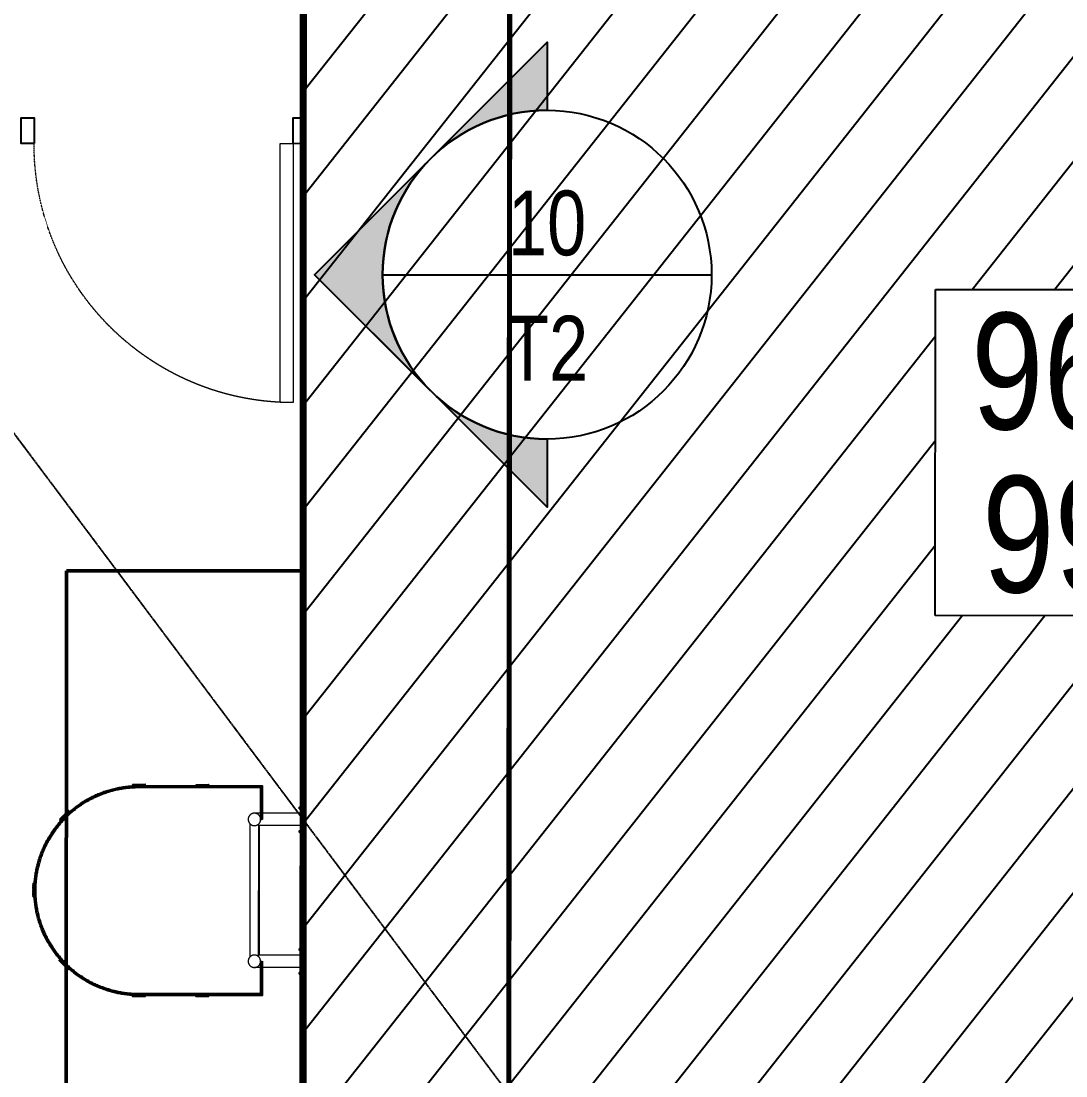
# Model space of a CAD drawing. Header units: centimetres. Extents: x -6122352 to 4157695, y -1694241 to 1947892.
# Drawn here: x 203558 to 207591, y -164985 to -160911 of the extents above; entities that cross this region are included whole.
import ezdxf
from ezdxf.enums import TextEntityAlignment as Align
from ezdxf.xclip import XClip

# ---------------------------------------------------------------- set-up
doc = ezdxf.new("R2010")
doc.units = ezdxf.units.CM
doc.header["$MEASUREMENT"] = 0
doc.header["$XCLIPFRAME"] = 2
for name, pattern in [('2. HG-ST XR COL 3A (5V 7V 9V 11V - GF (4M & 5D-E)$0$HIDDEN', [0.375, 0.25, -0.125]), ('23585-XR-AR-END-GROUND FLOOR$0$XR-END-GROUND FLOOR PLAN$0$HIDDEN2', [0.1875, 0.125, -0.0625]), ('AXIS2', [28.575, 19.05, -3.175, 3.175, -3.175]), ('DASHED2', [0.375, 0.25, -0.125]), ('HIDDEN', [0.375, 0.25, -0.125]), ('XR-AR-END-SETTING OUT PLAN$0$23261-XR-AR-SI-GF$0$HIDDEN', [0.375, 0.25, -0.125]), ('XR-AR-END-SETTING OUT PLAN$0$23585-XR-AR-END-GROUND FLOOR$0$23261-XR-AR-SI-GF$0$HIDDEN', [0.375, 0.25, -0.125]), ('XR-AR-END-SETTING OUT PLAN$0$23585-XR-AR-END-GROUND FLOOR$0$945-4P-1-101-GROUND FLOOR PLAN$0$XR-MIDDLE-GROUND FLOOR PLAN$0$HIDDEN2', [0.1875, 0.125, -0.0625]), ('XR-AR-END-SETTING OUT PLAN$0$23585-XR-AR-END-GROUND FLOOR$0$XR-END-GROUND FLOOR PLAN$0$HIDDEN2', [0.1875, 0.125, -0.0625]), ('XR-AR-END-SETTING OUT PLAN$0$23585-XR-AR-END-GROUND FLOOR$0$XR-END-GROUND FLOOR PLAN$0$xf_6a1$0$DASHED', [0.75, 0.5, -0.25]), ('XR-Master Plan MONTE CARLO$0$XREF-ROADS LAYOUT PLAN$0$PROPOSED INTERNAL ROAD - Option 01$0$Future road$0$DASHED2', [0.375, 0.25, -0.125])]:
    doc.linetypes.add(name, pattern=pattern)
for name, color, linetype in [('00-MI-DIM', 7, 'Continuous'), ('00-XREF', 7, 'Continuous'), ('23585-XR-AR-BOUNDARY WALLS AND SETBACKS$0$setback', 7, 'XR-AR-END-SETTING OUT PLAN$0$23261-XR-AR-SI-GF$0$HIDDEN'), ('@MI-REF LAYER', 7, 'Continuous'), ('B_TH_6', 7, 'Continuous'), ('G-HATCH-COL-WALL', 7, 'Continuous'), ('XR-AR-END-SETTING OUT PLAN$0$23585-XR-AR-END-GROUND FLOOR$0$A-Flor-Strs', 1, 'Continuous')]:
    doc.layers.add(name, color=color, linetype=linetype)
doc.layers.add('08-Compound Wall-3', color=5, linetype='Continuous', lineweight=25, true_color=0x0000ff)
for name, color, linetype, lineweight in [('23585-XR-AR-END-GROUND FLOOR$0$A-LOVR-PLAN', 251, 'Continuous', 9), ('@ Foundations', 4, 'DASHED2', 50), ('A-ANNO-TEXT', 3, 'Continuous', 25), ('A-FLOR-XREF', 7, 'Continuous', 9), ('A-GRID2', 224, 'AXIS2', 0), ('HARDWARE', 1, 'Continuous', 15), ('XR-AR-END-SETTING OUT PLAN$0$23585-XR-AR-END-GROUND FLOOR$0$A-DOOR-FULL', 1, 'Continuous', 9), ('XR-AR-END-SETTING OUT PLAN$0$23585-XR-AR-END-GROUND FLOOR$0$A-EQUP-KITN-PLAN', 202, 'Continuous', 9), ('XR-AR-END-SETTING OUT PLAN$0$23585-XR-AR-END-GROUND FLOOR$0$A-FLOR-OVHD', 9, 'XR-AR-END-SETTING OUT PLAN$0$23585-XR-AR-END-GROUND FLOOR$0$23261-XR-AR-SI-GF$0$HIDDEN', 15), ('XR-AR-END-SETTING OUT PLAN$0$23585-XR-AR-END-GROUND FLOOR$0$A-GLAZ-SILL', 8, 'Continuous', 5), ('XR-AR-END-SETTING OUT PLAN$0$23585-XR-AR-END-GROUND FLOOR$0$A-GLAZ-WNDO', 232, 'Continuous', 9), ('XR-AR-END-SETTING OUT PLAN$0$23585-XR-AR-END-GROUND FLOOR$0$A-LOVR-PLAN', 111, 'Continuous', 9), ('XR-AR-END-SETTING OUT PLAN$0$23585-XR-AR-END-GROUND FLOOR$0$A-WALL', 7, 'Continuous', 30), ('XR-AR-END-SETTING OUT PLAN$0$23585-XR-AR-END-GROUND FLOOR$0$S-COLS', 51, 'Continuous', 40), ('XR-AR-END-SETTING OUT PLAN$0$23585-XR-AR-END-GROUND FLOOR$0$S-COLS-PATT', 8, 'Continuous', 5)]:
    doc.layers.add(name, color=color, linetype=linetype, lineweight=lineweight)
doc.styles.add('Arial Narrow', font='ARIALN.TTF', dxfattribs={"width": 0.95, "height": 500})
doc.styles.get("Standard").update_dxf_attribs({"font": 'arial.ttf'})
doc.styles.add('Xref group 33-41$0$Overall SOP Plan$0$LAC-609-NG10-1-XREF-GRID-125SC$0$GRID-DIM-NO', font='arial.ttf', dxfattribs={"width": 0.8})
doc.dimstyles.new('LEADER', dxfattribs={"dimtxt": 0.18, "dimasz": 0.25, "dimexe": 0.18, "dimexo": 0.0625, "dimgap": 0.09, "dimtad": 0, "dimtih": 1, "dimtoh": 1, "dimdec": 4, "dimzin": 0, "dimdsep": 46, "dimtxsty": 'Standard', "dimblk": 'DOT', "dimcen": 0.09, "dimadec": 0, "dimazin": 0, "dimtfac": 1, "dimtdec": 4, "dimtofl": 0, "dimtmove": 0, "dimatfit": 3, "dimldrblk": 'DOT', "dimfxl": 1, "dimtolj": 1, "dimtzin": 0, "dimarcsym": 0})

# ---------------------------------------------------------------- blocks, each defined once
blk = doc.blocks.new('23585-XR-AR-BOUNDARY WALLS AND SETBACKS')
at = {"layer": '23585-XR-AR-BOUNDARY WALLS AND SETBACKS$0$setback', "ltscale": 40, "const_width": 0.05}
blk.add_lwpolyline([(496642.234, 2768944.9113), (496656.6113, 2768931.7377), (496660.7662, 2768936.2722), (496664.8196, 2768940.696), (496668.873, 2768945.1196), (496672.9264, 2768949.5434), (496676.9798, 2768953.9672), (496681.0332, 2768958.391), (496685.0866, 2768962.8148), (496689.24, 2768967.3477), (496674.8624, 2768980.5207), (496670.7094, 2768975.9883), (496666.6558, 2768971.5645), (496662.6024, 2768967.1408), (496658.549, 2768962.717), (496654.4956, 2768958.2932), (496650.4422, 2768953.8695), (496646.3888, 2768949.4458), (496642.234, 2768944.9113)], dxfattribs=at)
blk = doc.blocks.new('A$C9d9485f6')
at = {"layer": 'A-ANNO-TEXT', "rotation": 312.4881850805905}
blk.add_blockref('23585-XR-AR-BOUNDARY WALLS AND SETBACKS', (-2377088.5348, -1504219.2521), dxfattribs=at)
blk = doc.blocks.new('XR-AR-END-SETTING OUT PLAN$0$23585-XR-AR-END-GROUND FLOOR$0$XR-END-GROUND FLOOR PLAN$0$A$C69996ABC')
at = {"layer": 'XR-AR-END-SETTING OUT PLAN$0$23585-XR-AR-END-GROUND FLOOR$0$A-GLAZ-SILL'}
blk.add_line((0.25, 1), (0.25, 0.1), dxfattribs=at)
at = {"layer": 'XR-AR-END-SETTING OUT PLAN$0$23585-XR-AR-END-GROUND FLOOR$0$A-GLAZ-WNDO'}
for p, q in [((0, 1), (0, 0.95)), ((0.25, 1), (0, 1)), ((0.15, 0.95), (0.15, 1)), ((0.15, 1), (0.15, 0.1)), ((0, 0.95), (0.15, 0.95)), ((0, 0.95), (0, 0.15)), ((0.15, 0.15), (0, 0.15)), ((0, 0.1), (0, 0.15)), ((0.15, 0.1), (0.15, 0.15)), ((0.25, 0.1), (0, 0.1))]:
    blk.add_line(p, q, dxfattribs=at)
blk.add_lwpolyline([(0, 0.95), (0, 0.15), (0.05, 0.15), (0.05, 0.95)], close=True, dxfattribs=at)
blk.add_lwpolyline([(0.05, 0.1), (0, 0.1)], dxfattribs=at)
blk = doc.blocks.new('*U35')
for points in [[(91, 0), (41, 0), (41, 1021), (91, 1021)], [(0, 0), (38, 0), (38, -50), (50, -50), (50, -250), (0, -250)], [(1100, 0), (1062, 0), (1062, -50), (1050, -50), (1050, -250), (1100, -250)]]:
    blk.add_lwpolyline(points, close=True)
at = {"color": 8, "linetype": 'XR-AR-END-SETTING OUT PLAN$0$23585-XR-AR-END-GROUND FLOOR$0$XR-END-GROUND FLOOR PLAN$0$HIDDEN2'}
blk.add_arc((41, 0), 1021, 0, 90, dxfattribs=at)
at = {"layer": 'XR-AR-END-SETTING OUT PLAN$0$23585-XR-AR-END-GROUND FLOOR$0$A-GLAZ-SILL', "linetype": 'XR-AR-END-SETTING OUT PLAN$0$23585-XR-AR-END-GROUND FLOOR$0$945-4P-1-101-GROUND FLOOR PLAN$0$XR-MIDDLE-GROUND FLOOR PLAN$0$HIDDEN2', "ltscale": 3}
blk.add_lwpolyline([(0, 0), (1100, 0), (1100, -250), (0, -250)], close=True, dxfattribs=at)
blk = doc.blocks.new('XR-AR-END-SETTING OUT PLAN$0$23585-XR-AR-END-GROUND FLOOR$0$XR-END-GROUND FLOOR PLAN$0$A$C45491A9B')
blk.add_lwpolyline([(-50, 0), (0, 0), (0, 1000), (-50, 1000)], close=True)
at = {"color": 8, "linetype": 'XR-AR-END-SETTING OUT PLAN$0$23585-XR-AR-END-GROUND FLOOR$0$XR-END-GROUND FLOOR PLAN$0$HIDDEN2'}
blk.add_arc((0, 0), 1000, 90, 180, dxfattribs=at)
blk = doc.blocks.new('XR-AR-END-SETTING OUT PLAN$0$23585-XR-AR-END-GROUND FLOOR$0$A$C75a8815d')
at = {"layer": 'XR-AR-END-SETTING OUT PLAN$0$23585-XR-AR-END-GROUND FLOOR$0$S-COLS', "color": 252, "lineweight": 30}
blk.add_lwpolyline([(0, 8600), (0, 7600), (250, 7600), (250, 8600)], close=True, dxfattribs=at)
blk = doc.blocks.new('23585-XR-AR-END-GROUND FLOOR$0$XR-END-GROUND FLOOR PLAN$0$A$C45491A9B')
blk.add_lwpolyline([(-50, 0), (0, 0), (0, 1000), (-50, 1000)], close=True)
at = {"color": 8, "linetype": '23585-XR-AR-END-GROUND FLOOR$0$XR-END-GROUND FLOOR PLAN$0$HIDDEN2'}
blk.add_arc((0, 0), 1000, 90, 180, dxfattribs=at)
blk = doc.blocks.new('XR-AR-END-SETTING OUT PLAN')
at = {"layer": '08-Compound Wall-3'}
for points in [[(1950, 10600), (1900, 10600), (1900, 10500), (1950, 10500)], [(3000, 10600), (2950, 10600), (2950, 10500), (3000, 10500)]]:
    blk.add_lwpolyline(points, close=True, dxfattribs=at)
at = {"layer": 'XR-AR-END-SETTING OUT PLAN$0$23585-XR-AR-END-GROUND FLOOR$0$A-EQUP-KITN-PLAN', "color": 8}
for p, q in [((3650.1, 14100), (5250.1, 14100)), ((3650.1, 13850), (3650.1, 14100)), ((5250.1, 13850), (5250.1, 14100)), ((3650.1, 13750), (5250.1, 13750)), ((3850.1, 11100), (3850.1, 13150)), ((5650.1, 13150), (3850.1, 13150)), ((5650.1, 11100), (3850.1, 11100))]:
    blk.add_line(p, q, dxfattribs=at)
at = {"layer": 'XR-AR-END-SETTING OUT PLAN$0$23585-XR-AR-END-GROUND FLOOR$0$A-EQUP-KITN-PLAN', "color": 8, "linetype": 'XR-AR-END-SETTING OUT PLAN$0$23585-XR-AR-END-GROUND FLOOR$0$XR-END-GROUND FLOOR PLAN$0$xf_6a1$0$DASHED'}
for p, q in [((3650.1, 12900), (3650.1, 13850)), ((3250.1, 12900), (3650.1, 12900)), ((5650.1, 10900), (3850.1, 10900))]:
    blk.add_line(p, q, dxfattribs=at)
at = {"layer": 'XR-AR-END-SETTING OUT PLAN$0$23585-XR-AR-END-GROUND FLOOR$0$A-FLOR-OVHD', "color": 8, "ltscale": 5}
for p, q in [((5250.3, 13850), (3650.2, 13850)), ((5250.1, 13750), (3650.1, 13750)), ((5650.1, 12950), (5650.1, 11300)), ((5750.1, 12950), (5750.1, 11300)), ((3750.1, 11000), (3250.1, 10500)), ((3250.1, 11000), (3750.1, 10500))]:
    blk.add_line(p, q, dxfattribs=at)
at = {"layer": 'XR-AR-END-SETTING OUT PLAN$0$23585-XR-AR-END-GROUND FLOOR$0$A-FLOR-OVHD', "color": 8}
blk.add_line((3200.1, 10250), (3200.1, 9000), dxfattribs=at)
at = {"layer": 'XR-AR-END-SETTING OUT PLAN$0$23585-XR-AR-END-GROUND FLOOR$0$A-Flor-Strs', "color": 8}
for p, q in [((3000.1, 10250), (3000.1, 9000)), ((3300.1, 10250), (3300.1, 9000))]:
    blk.add_line(p, q, dxfattribs=at)
at = {"layer": 'XR-AR-END-SETTING OUT PLAN$0$23585-XR-AR-END-GROUND FLOOR$0$A-LOVR-PLAN', "color": 8}
for points in [[(1950.1, 10600), (1900.1, 10600), (1900.1, 10500), (1950.1, 10500)], [(3000.1, 10600), (2950.1, 10600), (2950.1, 10500), (3000.1, 10500)]]:
    blk.add_lwpolyline(points, close=True, dxfattribs=at)
blk.add_lwpolyline([(1900.1, 10600), (1900.1, 10500)], dxfattribs=at)
at = {"layer": 'XR-AR-END-SETTING OUT PLAN$0$23585-XR-AR-END-GROUND FLOOR$0$A-WALL', "color": 8}
for points in [[(3000.1, 12900), (3250.1, 12900), (3250.1, 13750), (3250.1, 14850), (3000.1, 14850)], [(3650.1, 13750), (3250.1, 13750), (3250.1, 13850), (3650.1, 13850)], [(5250.1, 13750), (5250.1, 13850), (5750.1, 13850), (5750.1, 12950), (5650.1, 12950), (5650.1, 13750)], [(5650.1, 10500), (5750.1, 10500), (5750.1, 11300), (5650.1, 11300)]]:
    blk.add_lwpolyline(points, close=True, dxfattribs=at)
for points in [[(3850.1, 10500), (5750.1, 10500), (5750.1, 10250), (4790.1, 10250), (4790.1, 10150), (4540.1, 10150), (4540.1, 10250), (3000.1, 10250), (3000.1, 12000), (3250.1, 12000), (3250.1, 11100), (3850.1, 11100), (3850.1, 10500)], [(3750.1, 10700), (3750.1, 11000), (3450.1, 11000), (3250.1, 11000), (3250.1, 10500), (3750.1, 10500), (3750.1, 10700)]]:
    blk.add_lwpolyline(points, dxfattribs=at)
at = {"color": 8, "xscale": 1000.000000000001, "yscale": 1000.000000000001, "zscale": 1000.000000000001}
blk.add_blockref('XR-AR-END-SETTING OUT PLAN$0$23585-XR-AR-END-GROUND FLOOR$0$XR-END-GROUND FLOOR PLAN$0$A$C69996ABC', (3000.1, 11900), dxfattribs=at)
at = {"layer": '23585-XR-AR-END-GROUND FLOOR$0$A-LOVR-PLAN'}
blk.add_blockref('23585-XR-AR-END-GROUND FLOOR$0$XR-END-GROUND FLOOR PLAN$0$A$C45491A9B', (2950, 10600), dxfattribs=at)
at = {"layer": 'XR-AR-END-SETTING OUT PLAN$0$23585-XR-AR-END-GROUND FLOOR$0$A-DOOR-FULL', "color": 8, "xscale": -1, "rotation": 270}
blk.add_blockref('*U35', (4790.1, 9050), dxfattribs=at)
at = {"layer": 'XR-AR-END-SETTING OUT PLAN$0$23585-XR-AR-END-GROUND FLOOR$0$A-LOVR-PLAN', "color": 8}
blk.add_blockref('XR-AR-END-SETTING OUT PLAN$0$23585-XR-AR-END-GROUND FLOOR$0$XR-END-GROUND FLOOR PLAN$0$A$C45491A9B', (2950.1, 10600), dxfattribs=at)
at = {"layer": 'XR-AR-END-SETTING OUT PLAN$0$23585-XR-AR-END-GROUND FLOOR$0$S-COLS-PATT', "color": 8}
blk.add_blockref('XR-AR-END-SETTING OUT PLAN$0$23585-XR-AR-END-GROUND FLOOR$0$A$C75a8815d', (3000.1, 5500), dxfattribs=at)
blk = doc.blocks.new('A$Cbc1183fc')
at = {"layer": 'HARDWARE', "linetype": 'XR-Master Plan MONTE CARLO$0$XREF-ROADS LAYOUT PLAN$0$PROPOSED INTERNAL ROAD - Option 01$0$Future road$0$DASHED2', "ltscale": 0.1}
blk.add_hatch(color=251, dxfattribs=at).paths.add_polyline_path([(2.9, 4.2), (1, 4.2), (1, 14.2), (2.9, 14.2)])
at = {"layer": 'A-GRID2', "color": 251, "linetype": 'XR-Master Plan MONTE CARLO$0$XREF-ROADS LAYOUT PLAN$0$PROPOSED INTERNAL ROAD - Option 01$0$Future road$0$DASHED2', "ltscale": 0.5}
blk.add_line((-47, 9.2), (106.9, 9.2), dxfattribs=at)
at = {"layer": 'HARDWARE', "color": 7, "ltscale": 0.1}
for p, q in [((-44.1, 12.8), (-44.7, 12.2)), ((-44.7, 6.2), (-44.7, 12.2)), ((-44.7, 6.2), (-44.1, 5.6)), ((-44.1, 12.8), (-44.1, 5.6)), ((-44.1, 12.8), (-41.8, 12.8)), ((-44.1, 5.6), (-41.8, 5.6)), ((-40.4, 14.2), (-41.8, 12.8)), ((-41.8, 5.7), (-41.8, 12.8)), ((-40.4, 4.2), (-41.8, 5.7)), ((-41.3, 13.3), (-39.1, 13.3)), ((-41.3, 5.2), (-39.1, 5.2)), ((-40.4, 4.2), (-40.4, 14.2)), ((-39.1, 14.2), (-40.4, 14.2)), ((-39.1, 4.2), (-40.4, 4.2)), ((-39.1, 17.3), (-38.4, 18.6)), ((-39.1, 17.3), (-39.1, 1.1)), ((-39.1, 1.1), (-38.4, -0.2)), ((-31.7, 18.6), (-38.4, 18.6)), ((-31.7, 13.9), (-38.4, 13.9)), ((-31.7, 4.5), (-38.4, 4.5)), ((-31, 17.3), (-31.7, 18.6)), ((-31, 1.1), (-31.7, -0.2)), ((-31, 19.8), (-31, -1.4)), ((-29, 19.8), (-31, 19.8)), ((-29, 19.8), (-29, -1.4)), ((-31.7, -0.2), (-38.4, -0.2)), ((-29, -1.4), (-31, -1.4))]:
    blk.add_line(p, q, dxfattribs=at)
at = {"layer": 'HARDWARE', "color": 251, "linetype": 'XR-Master Plan MONTE CARLO$0$XREF-ROADS LAYOUT PLAN$0$PROPOSED INTERNAL ROAD - Option 01$0$Future road$0$DASHED2', "ltscale": 0.1}
for p, q in [((72.8, 14.2), (-29, 14.2)), ((-29, 13.3), (1, 13.3)), ((-29, 5.2), (1, 5.2)), ((72.8, 4.2), (-29, 4.2)), ((1, 14.2), (1, 4.2)), ((72.8, 4.2), (72.8, 14.2)), ((77.9, 13), (73.1, 13)), ((77.9, 5.4), (73.1, 5.4)), ((87.3, 14.7), (77.9, 14.3)), ((77.9, 11.6), (77.9, 14.3)), ((77.9, 14.2), (77.9, 4.3)), ((79.6, 11.6), (77.9, 11.6)), ((79.6, 10.4), (77.9, 10.5)), ((90.4, 3.6), (77.9, 4.3)), ((89.9, 6), (87.2, 6.1)), ((87.4, 14.8), (87.5, 15.1)), ((89.4, 14.9), (87.5, 15.1)), ((91.3, 12.1), (87.5, 11.9)), ((87.6, 6.1), (88.6, 6.9)), ((88.5, 5.2), (87.6, 6.1)), ((91.5, 9.9), (87.7, 10.1)), ((88.5, 13.8), (88.4, 15.5)), ((88.6, 7.4), (88.5, 4.8)), ((89.5, 6), (88.5, 5.2)), ((88.6, 6.9), (89.5, 6)), ((92.4, 14.9), (89.5, 14.8)), ((92.5, 12.5), (91.3, 12.1)), ((93, 9.5), (91.5, 9.9)), ((92.4, 14.9), (92.5, 15.4)), ((92.6, 14.2), (92.4, 14.9)), ((92.6, 14.2), (92.5, 15.4)), ((93.4, 15), (92.5, 15.4)), ((93.6, 12.9), (92.5, 12.5)), ((92.8, 8.1), (92.6, 4.7)), ((94.4, 9), (93, 9.5)), ((95.5, 15.1), (93.4, 15)), ((93.5, 3.9), (94.4, 4.2)), ((94.8, 13.4), (93.6, 12.9)), ((95.4, 8), (94.4, 9)), ((94.4, 4.2), (95.1, 4.8)), ((99.5, 4.2), (94.5, 4.2)), ((95.6, 14.3), (94.8, 13.4)), ((95.1, 4.8), (95.6, 5.6)), ((95.7, 6.6), (95.4, 8)), ((95.6, 14.3), (95.5, 15.1)), ((99.5, 14.2), (95.6, 14.2)), ((95.6, 5.6), (95.7, 6.6)), ((95.8, 4.2), (95.8, 14.2)), ((99.5, 14.2), (99.5, 4.2)), ((99.5, 14.2), (101, 12.7)), ((101, 5.7), (99.5, 4.2)), ((101, 12.7), (101, 5.7))]:
    blk.add_line(p, q, dxfattribs=at)
at = {"layer": 'HARDWARE', "color": 7, "ltscale": 0.1}
for centre, radius, start, end in [((-35, 16.3), 4.15, 145.5615, 214.4385), ((-23.6, 9.2), 15.5, 162.383, 197.617), ((-35, 2.2), 4.15, 145.5615, 214.4385), ((-35.1, 16.3), 4.15, 325.5615, 34.4385), ((-46.5, 9.2), 15.5, 342.383, 17.617), ((-35.1, 2.2), 4.15, 325.5615, 34.4385)]:
    blk.add_arc(centre, radius, start, end, dxfattribs=at)
at = {"layer": 'HARDWARE', "color": 251, "linetype": 'XR-Master Plan MONTE CARLO$0$XREF-ROADS LAYOUT PLAN$0$PROPOSED INTERNAL ROAD - Option 01$0$Future road$0$DASHED2', "ltscale": 0.1}
for centre, radius, start, end in [((73.1, 13.4), 0.383, 180, 270), ((73.1, 5.1), 0.383, 90, 180), ((79.5, 11), 0.618, 278.5979, 81.4021), ((87.8, 11), 0.945, 107.8518, 263.8748), ((87.3, 14.8), 0.126, 272.6498, 352.6498), ((88.1, 21), 6.36, 263.7924, 281.5073), ((89.5, 14.9), 0.126, 205.9099, 272.6498), ((91.1, 16.1), 12.5, 267, 281.2993), ((103, 5.9), 10.5, 167.798, 186.202), ((89.6, 18.2), 5.03, 306.6493, 319.7369), ((91.5, 6.5), 2.05, 302.0331, 51.9669)]:
    blk.add_arc(centre, radius, start, end, dxfattribs=at)
blk = doc.blocks.new('A$Ce8294b64')
at = {"layer": 'G-HATCH-COL-WALL'}
h = blk.add_hatch(dxfattribs=at)
h.set_pattern_fill('ANSI31', color=1, angle=-180)
h.set_pattern_definition([(225, (514377.98569, 2792684.2586), (0.0883883476483, -0.0883883476483), [])])
h.paths.add_polyline_path([(182, 205.8), (182, 201.8), (132, 201.8), (132, 205.8)])
h = blk.add_hatch(dxfattribs=at)
h.set_pattern_fill('ANSI31', color=1, angle=-180)
h.set_pattern_definition([(225, (87727.86581, 154293.15586), (0.08838834765, -0.08838834765), [])])
h.paths.add_polyline_path([(426, 201.8), (426, 205.8), (376, 205.8), (376, 201.8)])
h = blk.add_hatch(dxfattribs=at)
h.set_pattern_fill('ANSI31', color=1, angle=-135)
h.set_pattern_definition([(270, (-1611104.54312, 2338274.30322), (0.125, -6e-16), [])])
h.paths.add_polyline_path([(-115.5, 102.3), (-112.7, 99.5), (-148.1, 64.2), (-150.9, 67)])
h = blk.add_hatch(dxfattribs=at)
h.set_pattern_fill('ANSI31', color=1, angle=-90)
h.set_pattern_definition([(315, (-2792731.5073, 514016.45575), (0.0883883476483, 0.0883883476483), [])])
h.paths.add_polyline_path([(-253, -179.5), (-249, -179.5), (-249, -229.5), (-253, -229.5)])
h = blk.add_hatch(dxfattribs=at)
h.set_pattern_fill('ANSI31', color=1, angle=-45)
h.set_pattern_definition([(360, (-2338322.85193, -1611465.07803), (8e-17, 0.125), [])])
h.paths.add_polyline_path([(-150.9, -476.1), (-148.1, -473.2), (-112.7, -508.6), (-115.5, -511.4)])
h = blk.add_hatch(dxfattribs=at)
h.set_pattern_fill('ANSI31', color=1)
h.set_pattern_definition([(45, (-514065.00446, -2793090.97261), (-0.0883883476483, 0.0883883476483), [])])
h.paths.add_polyline_path([(131, -612.5), (131, -608.5), (181, -608.5), (181, -612.5)])
h = blk.add_hatch(dxfattribs=at)
h.set_pattern_fill('ANSI31', color=1, angle=-180)
h.set_pattern_definition([(225, (87727.86581, 154295.45586), (0.08838834765, -0.08838834765), [])])
h.paths.add_polyline_path([(426, -608.2), (426, -612.2), (376, -612.2), (376, -608.2)])
at = {"color": 1}
for p, q in [((626, 93.5), (602, 93.5)), ((791, 93.5), (632, 93.5)), ((585.5, 52), (585.5, -460.8)), ((618.5, 52), (618.5, -460.8)), ((791, 45.5), (618.8, 45.5)), ((626, 69.5), (632, 69.5)), ((791, -454.2), (618.5, -454.2)), ((625.9, -478.2), (632, -478.2)), ((626, -502.2), (602, -502.2)), ((791, -502.2), (632, -502.2))]:
    blk.add_line(p, q, dxfattribs=at)
for points in [[(182, 205.8), (182, 201.8), (132, 201.8), (132, 205.8)], [(426, 205.8), (426, 201.8), (376, 201.8), (376, 205.8)], [(-115.5, 102.3), (-112.7, 99.5), (-148.1, 64.2), (-150.9, 67)], [(-253, -179.5), (-249, -179.5), (-249, -229.5), (-253, -229.5)], [(-150.9, -476.1), (-148.1, -473.2), (-112.7, -508.6), (-115.5, -511.4)], [(131, -612.5), (131, -608.5), (181, -608.5), (181, -612.5)], [(426, -612.2), (426, -608.2), (376, -608.2), (376, -612.2)]]:
    blk.add_lwpolyline(points, close=True, dxfattribs=at)
for centre in [(602, 69.5), (602, -478.2)]:
    blk.add_circle(centre, 24, dxfattribs=at)
at = {"layer": '00-XREF', "color": 1, "flags": 128}
for points in [[(632, 69.5), (632, 201.7), (424, 201.8), (157, 201.8, 1), (157, -608.2), (424.6, -608.2), (632, -608.2), (632, -478.2)], [(626, 69.5), (626, 195.8), (420.7, 195.8), (157, 195.8, 1), (157, -602.2), (421.3, -602.2), (626, -602.2), (626, -478)]]:
    blk.add_lwpolyline(points, format="xyb", dxfattribs=at)
at = {"layer": '00-XREF', "color": 1}
for points in [[(801, 4), (801, 135), (791, 135), (791, 4)], [(801, -543.7), (801, -412.7), (791, -412.7), (791, -543.7)]]:
    blk.add_lwpolyline(points, close=True, dxfattribs=at)
at = {"color": 1, "xscale": -1, "rotation": 180}
for p in [(819.9, 125.5), (819.9, 33.2), (820, -422.5), (819.9, -513.5)]:
    blk.add_blockref('A$Cbc1183fc', p, dxfattribs=at)
blk = doc.blocks.new('A$Cbed221a8')
at = {"linetype": 'HIDDEN'}
for points in [[(1628.1, 13299.2), (1630, 13299.2), (1630, 13289.2), (1628.1, 13289.2)], [(1628.1, 13206.8), (1630, 13206.8), (1630, 13196.8), (1628.1, 13196.8)], [(1628, 12751.2), (1629.9, 12751.2), (1629.9, 12741.2), (1628, 12741.2)], [(1628.1, 12660.2), (1630, 12660.2), (1630, 12650.2), (1628.1, 12650.2)]]:
    blk.add_hatch(color=1, dxfattribs=at).paths.add_polyline_path(points)
at = {"color": 1, "linetype": 'HIDDEN'}
for p, q in [((1678, 13294.2), (1524.1, 13294.2)), ((1530, 13297.7), (1531.5, 13299.2)), ((1530, 13290.7), (1530, 13297.7)), ((1531.5, 13289.2), (1530, 13290.7)), ((1531.5, 13289.2), (1531.5, 13299.2)), ((1531.5, 13299.2), (1536.5, 13299.2)), ((1531.5, 13289.2), (1535.5, 13289.2)), ((1535.2, 13299.2), (1535.2, 13289.2)), ((1535.4, 13297.8), (1535.3, 13296.8)), ((1535.3, 13296.8), (1535.6, 13295.4)), ((1535.9, 13298.6), (1535.4, 13297.8)), ((1535.4, 13289.1), (1536.2, 13290)), ((1535.4, 13289.1), (1535.5, 13288.3)), ((1535.5, 13288.3), (1537.6, 13288.4)), ((1535.6, 13295.4), (1536.6, 13294.4)), ((1536.6, 13299.2), (1535.9, 13298.6)), ((1536.2, 13290), (1537.4, 13290.5)), ((1537.5, 13299.5), (1536.6, 13299.2)), ((1536.6, 13294.4), (1538.1, 13293.9)), ((1537.4, 13290.5), (1538.6, 13290.9)), ((1537.6, 13288.4), (1538.5, 13288)), ((1538.1, 13293.9), (1539.5, 13293.5)), ((1538.3, 13295.3), (1538.4, 13298.6)), ((1538.5, 13289.2), (1538.5, 13288)), ((1538.5, 13289.2), (1538.6, 13288.5)), ((1538.6, 13288.5), (1538.5, 13288)), ((1538.6, 13290.9), (1539.7, 13291.2)), ((1538.6, 13288.5), (1541.5, 13288.6)), ((1539.5, 13293.5), (1543.3, 13293.3)), ((1539.7, 13291.2), (1543.5, 13291.4)), ((1540.6, 13299.8), (1553.1, 13299.1)), ((1541.1, 13297.4), (1543.8, 13297.3)), ((1541.5, 13297.4), (1542.5, 13298.1)), ((1542.4, 13296.5), (1541.5, 13297.4)), ((1541.6, 13288.5), (1543.5, 13288.3)), ((1542.4, 13295.9), (1542.5, 13298.6)), ((1543.4, 13297.3), (1542.4, 13296.5)), ((1542.5, 13298.1), (1543.4, 13297.3)), ((1542.5, 13289.6), (1542.6, 13287.9)), ((1543.6, 13288.6), (1543.5, 13288.3)), ((1543.7, 13288.7), (1553.1, 13289.1)), ((1551.4, 13293), (1553.1, 13292.9)), ((1551.4, 13291.7), (1553.1, 13291.8)), ((1553.1, 13289.2), (1553.1, 13299.1)), ((1553.1, 13297.9), (1557.9, 13297.9)), ((1553.1, 13291.8), (1553.1, 13289.1)), ((1553.1, 13290.4), (1557.9, 13290.4)), ((1558.3, 13299.2), (1660, 13299.2)), ((1558.3, 13299.2), (1558.3, 13289.2)), ((1558.3, 13289.2), (1660, 13289.2)), ((1630, 13289.2), (1630, 13299.2)), ((1660, 13298.2), (1630, 13298.2)), ((1660, 13290.1), (1630, 13290.1)), ((1660, 13283.5), (1660, 13304.8)), ((1660, 13304.8), (1662, 13304.8)), ((1660, 13283.5), (1662, 13283.5)), ((1662, 13283.5), (1662, 13304.8)), ((1662, 13302.3), (1662.7, 13303.6)), ((1662, 13286), (1662.7, 13284.8)), ((1662.7, 13303.6), (1669.4, 13303.6)), ((1662.7, 13298.9), (1669.4, 13298.9)), ((1662.7, 13289.5), (1669.4, 13289.5)), ((1662.7, 13284.8), (1669.4, 13284.8)), ((1670.1, 13302.3), (1669.4, 13303.6)), ((1670.1, 13286), (1669.4, 13284.8)), ((1670.1, 13286), (1670.1, 13302.3)), ((1670.1, 13299.2), (1671.4, 13299.2)), ((1672.3, 13298.2), (1670.1, 13298.2)), ((1672.3, 13290.1), (1670.1, 13290.1)), ((1670.1, 13289.2), (1671.4, 13289.2)), ((1671.4, 13299.2), (1671.4, 13289.2)), ((1671.4, 13299.2), (1672.8, 13297.7)), ((1671.4, 13289.2), (1672.8, 13290.6)), ((1675.1, 13297.8), (1672.8, 13297.8)), ((1672.8, 13297.7), (1672.8, 13290.6)), ((1675.1, 13290.5), (1672.8, 13290.5)), ((1675.1, 13290.5), (1675.1, 13297.8)), ((1675.7, 13297.2), (1675.1, 13297.8)), ((1675.1, 13290.5), (1675.7, 13291.2)), ((1675.7, 13297.2), (1675.7, 13291.2)), ((1678, 13201.8), (1524.1, 13201.8)), ((1530, 13205.3), (1531.5, 13206.8)), ((1530, 13198.3), (1530, 13205.3)), ((1531.5, 13196.8), (1530, 13198.3)), ((1531.5, 13196.8), (1531.5, 13206.8)), ((1531.5, 13206.8), (1536.5, 13206.8)), ((1535.2, 13206.8), (1535.2, 13196.8)), ((1535.4, 13205.4), (1535.3, 13204.5)), ((1535.3, 13204.5), (1535.6, 13203)), ((1535.9, 13206.3), (1535.4, 13205.4)), ((1535.6, 13203), (1536.6, 13202)), ((1536.6, 13206.9), (1535.9, 13206.3)), ((1536.2, 13197.7), (1537.4, 13198.2)), ((1537.5, 13207.2), (1536.6, 13206.9)), ((1536.6, 13202), (1538.1, 13201.6)), ((1537.4, 13198.2), (1538.6, 13198.6)), ((1538.1, 13201.6), (1539.5, 13201.2)), ((1538.3, 13203), (1538.4, 13206.3)), ((1538.6, 13198.6), (1539.7, 13198.9)), ((1539.5, 13201.2), (1543.3, 13201)), ((1539.7, 13198.9), (1543.5, 13199.1)), ((1540.6, 13207.4), (1553.1, 13206.8)), ((1541.1, 13205.1), (1543.8, 13204.9)), ((1541.5, 13205.1), (1542.5, 13205.8)), ((1542.4, 13204.2), (1541.5, 13205.1)), ((1542.4, 13203.6), (1542.5, 13206.2)), ((1543.4, 13205), (1542.4, 13204.2)), ((1542.5, 13205.8), (1543.4, 13205)), ((1551.4, 13200.6), (1553.1, 13200.6)), ((1551.4, 13199.4), (1553.1, 13199.5)), ((1553.1, 13196.9), (1553.1, 13206.8)), ((1553.1, 13205.6), (1557.9, 13205.6)), ((1553.1, 13199.5), (1553.1, 13196.8)), ((1553.1, 13198.1), (1557.9, 13198.1)), ((1558.3, 13206.8), (1660, 13206.8)), ((1558.3, 13206.8), (1558.3, 13196.8)), ((1630, 13196.8), (1630, 13206.8)), ((1660, 13205.9), (1630, 13205.9)), ((1660, 13197.8), (1630, 13197.8)), ((1660, 13191.2), (1660, 13212.5)), ((1660, 13212.5), (1662, 13212.5)), ((1662, 13191.2), (1662, 13212.5)), ((1662, 13210), (1662.7, 13211.2)), ((1662.7, 13211.2), (1669.4, 13211.2)), ((1662.7, 13206.5), (1669.4, 13206.5)), ((1670.1, 13210), (1669.4, 13211.2)), ((1670.1, 13193.7), (1670.1, 13210)), ((1670.1, 13206.8), (1671.4, 13206.8)), ((1672.3, 13205.9), (1670.1, 13205.9)), ((1672.3, 13197.8), (1670.1, 13197.8)), ((1671.4, 13206.8), (1671.4, 13196.8)), ((1671.4, 13206.8), (1672.8, 13205.4)), ((1671.4, 13196.8), (1672.8, 13198.3)), ((1675.1, 13205.5), (1672.8, 13205.5)), ((1672.8, 13205.4), (1672.8, 13198.3)), ((1675.1, 13198.2), (1672.8, 13198.2)), ((1675.1, 13198.2), (1675.1, 13205.5)), ((1675.7, 13204.8), (1675.1, 13205.5)), ((1675.1, 13198.2), (1675.7, 13198.8)), ((1675.7, 13204.8), (1675.7, 13198.8)), ((1531.5, 13196.8), (1535.5, 13196.8)), ((1535.4, 13196.8), (1536.2, 13197.7)), ((1535.4, 13196.8), (1535.5, 13196)), ((1535.5, 13196), (1537.6, 13196.1)), ((1537.6, 13196.1), (1538.5, 13195.6)), ((1538.5, 13196.9), (1538.5, 13195.6)), ((1538.5, 13196.9), (1538.6, 13196.1)), ((1538.6, 13196.1), (1538.5, 13195.6)), ((1538.6, 13196.1), (1541.5, 13196.3)), ((1541.6, 13196.2), (1543.5, 13196)), ((1542.5, 13197.3), (1542.6, 13195.6)), ((1543.6, 13196.3), (1543.5, 13196)), ((1543.7, 13196.4), (1553.1, 13196.8)), ((1558.3, 13196.8), (1660, 13196.8)), ((1660, 13191.2), (1662, 13191.2)), ((1662, 13193.7), (1662.7, 13192.5)), ((1662.7, 13197.1), (1669.4, 13197.1)), ((1662.7, 13192.5), (1669.4, 13192.5)), ((1670.1, 13193.7), (1669.4, 13192.5)), ((1670.1, 13196.8), (1671.4, 13196.8)), ((1529.9, 12749.7), (1531.4, 12751.2)), ((1531.4, 12741.2), (1531.4, 12751.2)), ((1531.4, 12751.2), (1536.5, 12751.2)), ((1535.2, 12751.2), (1535.2, 12741.2)), ((1535.4, 12749.8), (1535.3, 12748.8)), ((1535.8, 12750.6), (1535.4, 12749.8)), ((1536.6, 12751.3), (1535.8, 12750.6)), ((1537.4, 12751.6), (1536.6, 12751.3)), ((1538.2, 12747.3), (1538.4, 12750.7)), ((1540.5, 12751.8), (1553.1, 12751.1)), ((1541.5, 12749.4), (1542.4, 12750.2)), ((1542.3, 12748), (1542.5, 12750.6)), ((1542.4, 12750.2), (1543.3, 12749.3)), ((1553.1, 12741.3), (1553.1, 12751.1)), ((1553.1, 12750), (1557.8, 12750)), ((1558.2, 12751.2), (1659.9, 12751.2)), ((1558.2, 12751.2), (1558.2, 12741.2)), ((1629.9, 12741.2), (1629.9, 12751.2)), ((1659.9, 12750.2), (1629.9, 12750.2)), ((1659.9, 12735.6), (1659.9, 12756.8)), ((1659.9, 12756.8), (1661.9, 12756.8)), ((1661.9, 12735.6), (1661.9, 12756.8)), ((1661.9, 12754.3), (1662.7, 12755.6)), ((1662.7, 12755.6), (1669.3, 12755.6)), ((1662.7, 12750.9), (1669.3, 12750.9)), ((1670.1, 12754.3), (1669.3, 12755.6)), ((1670.1, 12738.1), (1670.1, 12754.3)), ((1670.1, 12751.2), (1671.3, 12751.2)), ((1672.3, 12750.2), (1670.1, 12750.2)), ((1671.3, 12751.2), (1671.3, 12741.2)), ((1671.3, 12751.2), (1672.8, 12749.8)), ((1672.8, 12749.8), (1672.8, 12742.6)), ((1675, 12749.8), (1672.8, 12749.8)), ((1675, 12742.6), (1675, 12749.8)), ((1675.6, 12749.2), (1675, 12749.8)), ((1529.9, 12742.7), (1529.9, 12749.7)), ((1531.4, 12741.2), (1529.9, 12742.7)), ((1531.4, 12741.2), (1535.4, 12741.2)), ((1535.3, 12748.8), (1535.5, 12747.4)), ((1535.4, 12741.2), (1536.2, 12742.1)), ((1535.4, 12741.2), (1535.4, 12740.4)), ((1535.4, 12740.4), (1537.6, 12740.5)), ((1535.5, 12747.4), (1536.6, 12746.4)), ((1536.2, 12742.1), (1537.3, 12742.6)), ((1536.6, 12746.4), (1538, 12745.9)), ((1537.3, 12742.6), (1538.5, 12742.9)), ((1537.6, 12740.5), (1538.5, 12740)), ((1538, 12745.9), (1539.4, 12745.5)), ((1538.4, 12741.2), (1538.5, 12740)), ((1538.4, 12741.2), (1538.6, 12740.5)), ((1538.5, 12742.9), (1539.7, 12743.3)), ((1538.6, 12740.5), (1538.5, 12740)), ((1538.6, 12740.5), (1541.5, 12740.6)), ((1539.4, 12745.5), (1543.2, 12745.3)), ((1539.7, 12743.3), (1543.4, 12743.5)), ((1541, 12749.4), (1543.7, 12749.3)), ((1542.4, 12748.6), (1541.5, 12749.4)), ((1541.6, 12740.6), (1543.5, 12740.3)), ((1543.3, 12749.3), (1542.4, 12748.6)), ((1542.5, 12741.6), (1542.6, 12740)), ((1543.5, 12740.6), (1543.5, 12740.3)), ((1543.6, 12740.7), (1553.1, 12741.2)), ((1551.4, 12745), (1553.1, 12744.9)), ((1551.4, 12743.8), (1553.1, 12743.9)), ((1553.1, 12743.9), (1553.1, 12741.2)), ((1553.1, 12742.4), (1557.8, 12742.4)), ((1558.2, 12741.2), (1659.9, 12741.2)), ((1659.9, 12742.2), (1629.9, 12742.2)), ((1659.9, 12735.6), (1661.9, 12735.6)), ((1661.9, 12738.1), (1662.7, 12736.8)), ((1662.7, 12741.5), (1669.3, 12741.5)), ((1662.7, 12736.8), (1669.3, 12736.8)), ((1670.1, 12738.1), (1669.3, 12736.8)), ((1672.3, 12742.2), (1670.1, 12742.2)), ((1670.1, 12741.2), (1671.3, 12741.2)), ((1671.3, 12741.2), (1672.8, 12742.6)), ((1675, 12742.6), (1672.8, 12742.6)), ((1675, 12742.6), (1675.6, 12743.2)), ((1675.6, 12749.2), (1675.6, 12743.2)), ((1678, 12655.2), (1524.1, 12655.2)), ((1530, 12658.7), (1531.5, 12660.2)), ((1530, 12651.7), (1530, 12658.7)), ((1531.5, 12650.2), (1530, 12651.7)), ((1531.5, 12650.2), (1531.5, 12660.2)), ((1531.5, 12660.2), (1536.5, 12660.2)), ((1531.5, 12650.2), (1535.5, 12650.2)), ((1535.2, 12660.2), (1535.2, 12650.2)), ((1535.4, 12658.8), (1535.3, 12657.8)), ((1535.3, 12657.8), (1535.6, 12656.4)), ((1535.9, 12659.6), (1535.4, 12658.8)), ((1535.4, 12650.2), (1536.2, 12651)), ((1535.4, 12650.2), (1535.5, 12649.3)), ((1535.5, 12649.3), (1537.6, 12649.4)), ((1535.6, 12656.4), (1536.6, 12655.4)), ((1536.6, 12660.2), (1535.9, 12659.6)), ((1536.2, 12651), (1537.4, 12651.5)), ((1537.5, 12660.6), (1536.6, 12660.2)), ((1536.6, 12655.4), (1538.1, 12654.9)), ((1537.4, 12651.5), (1538.6, 12651.9)), ((1537.6, 12649.4), (1538.5, 12649)), ((1538.1, 12654.9), (1539.5, 12654.5)), ((1538.3, 12656.3), (1538.4, 12659.7)), ((1538.5, 12650.2), (1538.5, 12649)), ((1538.5, 12650.2), (1538.6, 12649.5)), ((1538.6, 12649.5), (1538.5, 12649)), ((1538.6, 12651.9), (1539.7, 12652.3)), ((1538.6, 12649.5), (1541.5, 12649.6)), ((1539.5, 12654.5), (1543.3, 12654.3)), ((1539.7, 12652.3), (1543.5, 12652.5)), ((1540.6, 12660.8), (1553.1, 12660.1)), ((1541.1, 12658.4), (1543.8, 12658.3)), ((1541.5, 12658.4), (1542.5, 12659.2)), ((1542.4, 12657.5), (1541.5, 12658.4)), ((1541.6, 12649.6), (1543.5, 12649.3)), ((1542.4, 12657), (1542.5, 12659.6)), ((1543.4, 12658.3), (1542.4, 12657.5)), ((1542.5, 12659.2), (1543.4, 12658.3)), ((1542.5, 12650.6), (1542.6, 12649)), ((1543.6, 12649.6), (1543.5, 12649.3)), ((1543.7, 12649.7), (1553.1, 12650.2)), ((1551.4, 12654), (1553.1, 12653.9)), ((1551.4, 12652.8), (1553.1, 12652.9)), ((1553.1, 12650.3), (1553.1, 12660.1)), ((1553.1, 12659), (1557.9, 12659)), ((1553.1, 12652.9), (1553.1, 12650.2)), ((1553.1, 12651.4), (1557.9, 12651.4)), ((1558.3, 12660.2), (1660, 12660.2)), ((1558.3, 12660.2), (1558.3, 12650.2)), ((1558.3, 12650.2), (1660, 12650.2)), ((1630, 12650.2), (1630, 12660.2)), ((1660, 12659.2), (1630, 12659.2)), ((1660, 12651.2), (1630, 12651.2)), ((1660, 12644.6), (1660, 12665.8)), ((1660, 12665.8), (1662, 12665.8)), ((1660, 12644.6), (1662, 12644.6)), ((1662, 12644.6), (1662, 12665.8)), ((1662, 12663.3), (1662.7, 12664.6)), ((1662, 12647.1), (1662.7, 12645.8)), ((1662.7, 12664.6), (1669.4, 12664.6)), ((1662.7, 12659.9), (1669.4, 12659.9)), ((1662.7, 12650.5), (1669.4, 12650.5)), ((1662.7, 12645.8), (1669.4, 12645.8)), ((1670.1, 12663.3), (1669.4, 12664.6)), ((1670.1, 12647.1), (1669.4, 12645.8)), ((1670.1, 12647.1), (1670.1, 12663.3)), ((1670.1, 12660.2), (1671.4, 12660.2)), ((1672.3, 12659.2), (1670.1, 12659.2)), ((1672.3, 12651.2), (1670.1, 12651.2)), ((1670.1, 12650.2), (1671.4, 12650.2)), ((1671.4, 12660.2), (1671.4, 12650.2)), ((1671.4, 12660.2), (1672.8, 12658.8)), ((1671.4, 12650.2), (1672.8, 12651.6)), ((1672.8, 12658.8), (1672.8, 12651.6)), ((1675.1, 12658.8), (1672.8, 12658.8)), ((1675.1, 12651.6), (1672.8, 12651.6)), ((1675.1, 12651.6), (1675.1, 12658.8)), ((1675.7, 12658.2), (1675.1, 12658.8)), ((1675.1, 12651.6), (1675.7, 12652.2)), ((1675.7, 12658.2), (1675.7, 12652.2))]:
    blk.add_line(p, q, dxfattribs=at)
at = {"color": 251, "linetype": '2. HG-ST XR COL 3A (5V 7V 9V 11V - GF (4M & 5D-E)$0$HIDDEN'}
for p, q in [((1317.5, 12723.7), (1317.5, 13223.3)), ((1319.5, 12725.7), (1319.5, 13221.3))]:
    blk.add_line(p, q, dxfattribs=at)
at = {"color": 1, "linetype": 'HIDDEN', "ltscale": 10}
blk.add_line((1678, 12746.2), (1524.1, 12746.2), dxfattribs=at)
at = {"color": 1, "linetype": 'HIDDEN'}
for centre, radius, start, end in [((1539.9, 13287.3), 12.5, 87, 101.2993), ((1539.5, 13296.9), 2.05, 122.0331, 231.9669), ((1541.5, 13285.2), 5.03, 126.6493, 139.7369), ((1528, 13297.5), 10.5, 347.798, 6.202), ((1541.5, 13288.5), 0.126, 25.9099, 92.6498), ((1542.9, 13282.4), 6.36, 83.7924, 101.5073), ((1543.2, 13292.3), 0.945, 287.8518, 83.8748), ((1543.7, 13288.6), 0.126, 92.6498, 172.6498), ((1551.5, 13292.4), 0.618, 98.5979, 261.4021), ((1557.9, 13298.3), 0.383, 270, 0), ((1557.9, 13290), 0.383, 0, 90), ((1666.2, 13301.2), 4.15, 145.5615, 214.4385), ((1677.5, 13294.2), 15.5, 162.383, 197.617), ((1666.2, 13287.1), 4.15, 145.5615, 214.4385), ((1666, 13301.2), 4.15, 325.5615, 34.4385), ((1654.6, 13294.2), 15.5, 342.383, 17.617), ((1666, 13287.1), 4.15, 325.5615, 34.4385), ((1539.9, 13194.9), 12.5, 87, 101.2993), ((1539.5, 13204.6), 2.05, 122.0331, 231.9669), ((1528, 13205.2), 10.5, 347.798, 6.202), ((1543.2, 13200), 0.945, 287.8518, 83.8748), ((1551.5, 13200), 0.618, 98.5979, 261.4021), ((1557.9, 13206), 0.383, 270, 0), ((1557.9, 13197.7), 0.383, 0, 90), ((1666.2, 13208.9), 4.15, 145.5615, 214.4385), ((1677.5, 13201.8), 15.5, 162.383, 197.617), ((1666, 13208.9), 4.15, 325.5615, 34.4385), ((1654.6, 13201.8), 15.5, 342.383, 17.617), ((1541.5, 13192.8), 5.03, 126.6493, 139.7369), ((1541.5, 13196.1), 0.126, 25.9099, 92.6498), ((1542.9, 13190), 6.36, 83.7924, 101.5073), ((1543.7, 13196.2), 0.126, 92.6498, 172.6498), ((1666.2, 13194.8), 4.15, 145.5615, 214.4385), ((1666, 13194.8), 4.15, 325.5615, 34.4385), ((1539.9, 12739.3), 12.5, 87, 101.2993), ((1539.5, 12749), 2.05, 122.0331, 231.9669), ((1528, 12749.6), 10.5, 347.798, 6.202), ((1557.8, 12750.4), 0.383, 270, 0), ((1666.1, 12753.2), 4.15, 145.5615, 214.4385), ((1677.5, 12746.2), 15.5, 162.383, 197.617), ((1665.9, 12753.2), 4.15, 325.5615, 34.4385), ((1654.6, 12746.2), 15.5, 342.383, 17.617), ((1541.4, 12737.2), 5.03, 126.6493, 139.7369), ((1541.5, 12740.5), 0.126, 25.9099, 92.6498), ((1542.8, 12734.4), 6.36, 83.7924, 101.5073), ((1543.1, 12744.4), 0.945, 287.8518, 83.8748), ((1543.6, 12740.6), 0.126, 92.6498, 172.6498), ((1551.5, 12744.4), 0.618, 98.5979, 261.4021), ((1557.8, 12742), 0.383, 0, 90), ((1666.1, 12739.2), 4.15, 145.5615, 214.4385), ((1665.9, 12739.2), 4.15, 325.5615, 34.4385), ((1539.9, 12648.3), 12.5, 87, 101.2993), ((1539.5, 12657.9), 2.05, 122.0331, 231.9669), ((1541.5, 12646.2), 5.03, 126.6493, 139.7369), ((1528, 12658.5), 10.5, 347.798, 6.202), ((1541.5, 12649.5), 0.126, 25.9099, 92.6498), ((1542.9, 12643.4), 6.36, 83.7924, 101.5073), ((1543.2, 12653.4), 0.945, 287.8518, 83.8748), ((1543.7, 12649.6), 0.126, 92.6498, 172.6498), ((1551.5, 12653.4), 0.618, 98.5979, 261.4021), ((1557.9, 12659.4), 0.383, 270, 0), ((1557.9, 12651), 0.383, 0, 90), ((1666.2, 12662.2), 4.15, 145.5615, 214.4385), ((1677.5, 12655.2), 15.5, 162.383, 197.617), ((1666.2, 12648.2), 4.15, 145.5615, 214.4385), ((1666, 12662.2), 4.15, 325.5615, 34.4385), ((1654.6, 12655.2), 15.5, 342.383, 17.617), ((1666, 12648.2), 4.15, 325.5615, 34.4385)]:
    blk.add_arc(centre, radius, start, end, dxfattribs=at)
at = {"color": 4}
blk.add_blockref('A$Ce8294b64', (699, 13177.9), dxfattribs=at)
blk = doc.blocks.new('END UNIT')
at = {"xscale": 0.001, "yscale": 0.001, "zscale": 0.001}
blk.add_blockref('XR-AR-END-SETTING OUT PLAN', (-9.1502, 0), dxfattribs=at)
at = {"layer": 'A-FLOR-XREF', "xscale": 0.001, "yscale": 0.001, "zscale": 0.001}
blk.add_blockref('A$Cbed221a8', (-7.6501, 0.5099, 0), dxfattribs=at)
blk = doc.blocks.new('TH_6')
at = {"xscale": -1}
blk.add_blockref('END UNIT', (495838.3054, 2769163.9966), dxfattribs=at)
blk = doc.blocks.new('23585-XR-AR-MALDIVE-3$0$TH_6')
at = {"layer": 'B_TH_6', "xscale": 1.000019685734281, "yscale": 1.000019685734281, "zscale": 1.000019685734281}
blk.add_blockref('TH_6', (-9.7602, -54.513), dxfattribs=at)
at = {"layer": '@ Foundations', "linetype": 'DASHED2', "ltscale": 25}
blk.add_lwpolyline([(495843.2812, 2769176.2469), (495843.2812, 2769178.9469), (495845.3812, 2769178.9469), (495845.3812, 2769176.2469)], close=True, dxfattribs=at)
blk = doc.blocks.new('_Dot')
at = {"color": 0, "linetype": 'ByBlock', "lineweight": -2}
blk.add_line((-0.5, 0), (-1, 0), dxfattribs=at)
at = {"color": 0, "linetype": 'ByBlock', "const_width": 0.5}
blk.add_lwpolyline([(-0.25, 0, 1), (0.25, 0, 1)], format="xyb", close=True, dxfattribs=at)
blk = doc.blocks.new('*U3659')
h = blk.add_hatch(color=94)
edge = h.paths.add_edge_path()
edge.add_line((0, -6.35), (0, -8.98))
edge.add_line((0, -8.98), (-8.98, 0))
edge.add_line((-8.98, 0), (0, 8.98))
edge.add_line((0, 8.98), (0, 6.35))
edge.add_arc((0, 0), 6.35, 90, 270)
at = {"color": 94}
blk.add_line((-6.35, 0), (6.35, 0), dxfattribs=at)
blk.add_lwpolyline([(0, -6.35), (0, -8.98), (-8.98, 0), (0, 8.98), (0, 6.35, 1)], format="xyb", close=True, dxfattribs=at)
blk.add_lwpolyline([(-4.49, 4.49, 0.414214), (-4.49, -4.49), (-8.98, 0), (-4.49, 4.49)], format="xyb", close=True)
blk.add_circle((0, 0), 6.35, dxfattribs=at)
at = {"style": 'Arial Narrow', "width": 0.95, "flags": 8}
blk.add_attdef('VIEWNUMBER', text='', height=2.5, dxfattribs=at).set_placement((0, 0), align=Align.BOTTOM_CENTER)
blk.add_attdef('SHEETNUMBER', text='', height=2.5, dxfattribs=at).set_placement((0, -1.588), align=Align.TOP_CENTER)

msp = doc.modelspace()

# ---------------------------------------------------------------- block references
at = {"layer": '@MI-REF LAYER', "xscale": 1000, "yscale": 1000, "zscale": 1000}
msp.add_blockref('A$C9d9485f6', (-23958.95046, 48155.57226), dxfattribs=at)

# ---------------------------------------------------------------- next in the draw order: block references
at = {"layer": '@MI-REF LAYER'}
ref = msp.add_blockref('23585-XR-AR-MALDIVE-3$0$TH_6', (496524586.15946, 2768928032.72183), dxfattribs=dict(at, xscale=1000, yscale=1000, zscale=1000, rotation=179.9901620622459))
XClip(ref).set_block_clipping_path([(495847.3952198066, 2769187.9355630581), (495838.3190916902, 2769187.8967248513), (495832.3190833228, 2769187.8967248574), (495826.3192199203, 2769187.8968596635), (495820.3192130812, 2769187.8968501091), (495814.3192041675, 2769187.8968599862), (495808.3191952454, 2769187.8968599923), (495802.3191863215, 2769187.896859997), (495793.3573151571, 2769187.9368566284), (495793.3597128564, 2769163.9969128855), (495847.394775833, 2769163.9944282351)])

# ---------------------------------------------------------------- next in the draw order: wipeouts: each hides what was drawn before it
at = {"color": 10}
msp.add_wipeout([(204658.88339, -156284.44356), (204656.38786, -170557.99649), (210904.91618, -170559.08556), (210906.42862, -170258.43256), (246707.38373, -170264.54232), (246707.2836, -170565.21681), (252957.57214, -170566.11958), (252959.63251, -156292.73705), (204658.88958, -156284.44356)], dxfattribs=at).dxf.layer = '@MI-REF LAYER'

# ---------------------------------------------------------------- next in the draw order: hatches: boundary and pattern name
at = {"layer": '@MI-REF LAYER', "transparency": 33554508}
h = msp.add_hatch(dxfattribs=at)
h.set_pattern_fill('ANSI31', color=256, scale=2000, angle=186.72236)
h.paths.add_polyline_path([(204658.88863, -156284.44356), (204656.38786, -170557.99649), (210906.51157, -170557.62426), (210906.42863, -170258.44587), (246707.63459, -170264.59312), (246707.58297, -170565.21691), (252957.57212, -170566.29004), (252959.63375, -156292.73705)])

# ---------------------------------------------------------------- next in the draw order: linework, layer by layer
at = {"layer": '@MI-REF LAYER', "color": 1, "const_width": 20}
msp.add_lwpolyline([(201686.85578, -150827.04126), (205440.78932, -154387.62812), (205445.48026, -158701.23055), (205818.49596, -158703.91672), (205445.48026, -158701.23055), (205435.10913, -170862.14764), (201681.00158, -174684.34777)], dxfattribs=at)
at = {"layer": '@MI-REF LAYER', "const_width": 5}
msp.add_lwpolyline([(204658.88863, -156284.44356), (204656.38786, -170557.99649), (210906.51157, -170557.62426), (210906.42863, -170258.44587), (246707.63459, -170264.59312), (246707.58297, -170565.21691), (252957.57212, -170566.29004), (252959.63375, -156292.73705)], close=True, dxfattribs=at)

# ---------------------------------------------------------------- next in the draw order: block references
at = {"layer": '00-MI-DIM'}
ref = msp.add_blockref('*U3659', (205587.79826, -161890.70477, 11.23082), dxfattribs=dict(at, xscale=100, yscale=100, zscale=100))
ref.add_attrib('VIEWNUMBER', '10', dxfattribs={"layer": '0', "height": 250, "style": 'Arial Narrow', "width": 0.95}).set_placement((205587.79826, -161890.70477, 11.23082), align=Align.BOTTOM_CENTER)
ref.add_attrib('SHEETNUMBER', 'T2', dxfattribs={"layer": '0', "height": 250, "style": 'Arial Narrow', "width": 0.95}).set_placement((205587.79826, -162049.45477, 11.23082), align=Align.TOP_CENTER)

# ---------------------------------------------------------------- next in the draw order: leaders
at = {"layer": '@MI-REF LAYER', "linetype": 'DASHED2'}
msp.add_leader([(202692.08354, -161384.20697, 157.46104), (205832.09781, -165579.1129, 157.46104)], dimstyle='LEADER', dxfattribs=at)

# ---------------------------------------------------------------- next in the draw order: texts
at = {"layer": '@MI-REF LAYER', "color": 7, "insert": (209233.32108, -163117.69641, -157.46104), "char_height": 450, "width": 2056.8768806, "attachment_point": 1, "rotation": 179.98916285, "line_spacing_factor": 0.839439, "style": 'Xref group 33-41$0$Overall SOP Plan$0$LAC-609-NG10-1-XREF-GRID-125SC$0$GRID-DIM-NO', "bg_fill": 19, "box_fill_scale": 1.2, "bg_fill_color": 256, "bg_fill_transparency": 0}
msp.add_mtext('\\pxqc;MA0266\\P9219396', dxfattribs=at)

doc.saveas('drawing.dxf')
